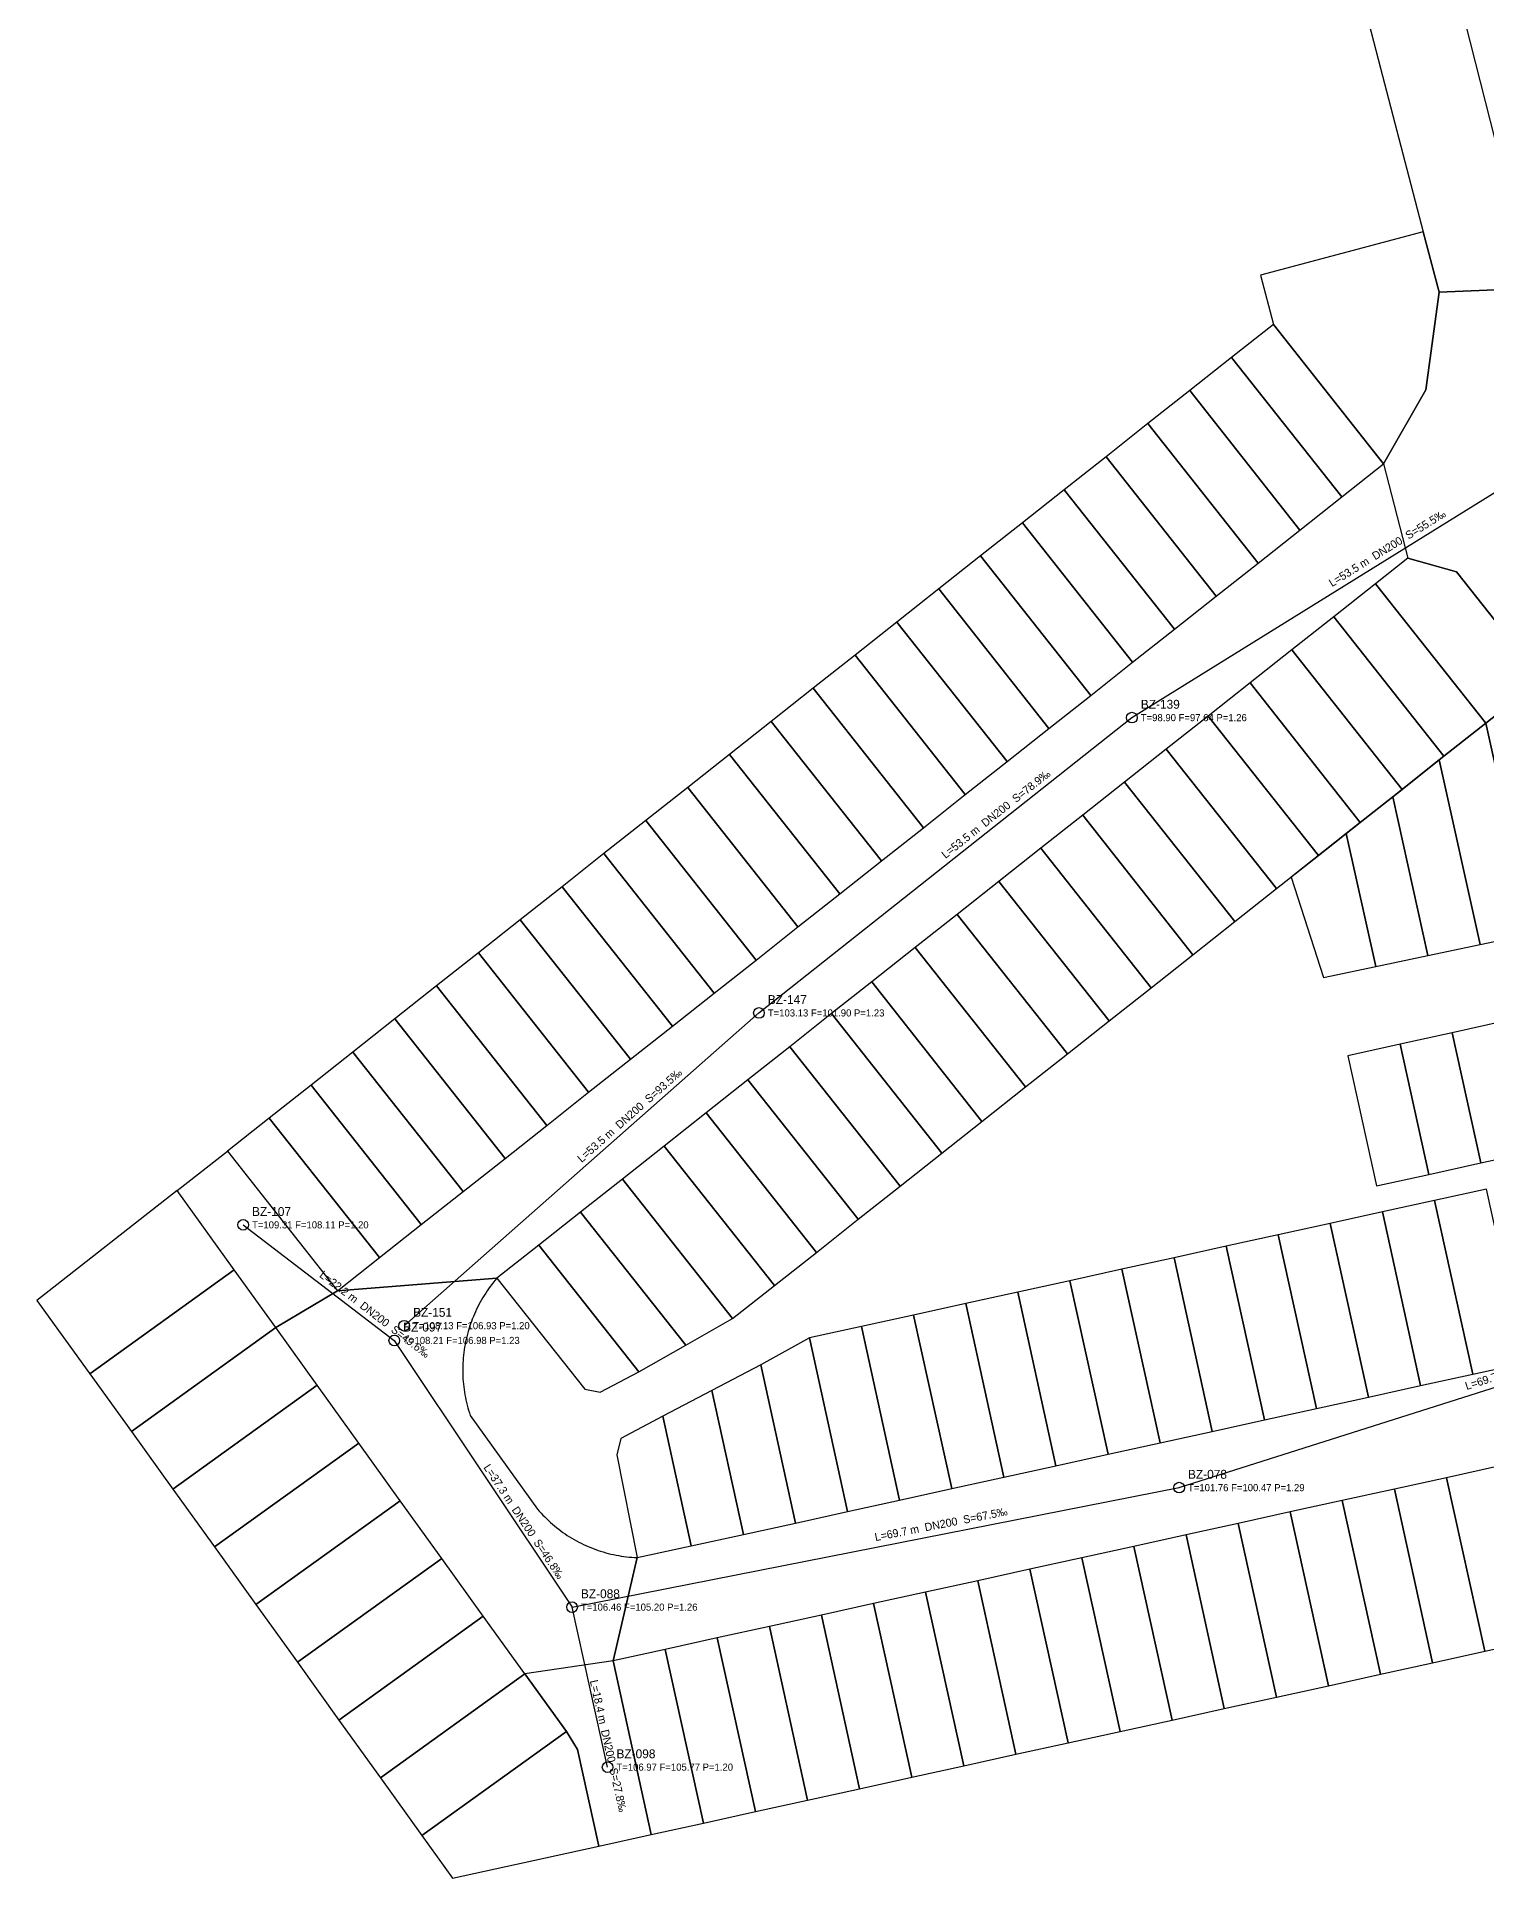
# Model space of a CAD drawing. Header units: metres. Extents: x 308147 to 309178, y 8622681 to 8623301.
# Drawn here: x 308305.3 to 308468.3, y 8622692 to 8622899.1 of the extents above; entities that cross this region are included whole.
import ezdxf

# ---------------------------------------------------------------- set-up
doc = ezdxf.new("R2010")
doc.units = ezdxf.units.M
for name, color, linetype in [('BUZONES', 2, 'Continuous'), ('CALLES', 8, 'Continuous'), ('DESAGUE_DN200', 3, 'Continuous'), ('LOTES', 9, 'Continuous'), ('LOTES_SIN_RED', 6, 'Continuous'), ('TEXTO_BUZONES', 7, 'Continuous'), ('TEXTO_TRAMOS', 7, 'Continuous')]:
    doc.layers.add(name, color=color, linetype=linetype)

msp = doc.modelspace()

# ---------------------------------------------------------------- linework, layer by layer
at = {"layer": 'BUZONES'}
for centre in [(308428.49, 8622822.56), (308386.53, 8622789.34), (308328.5, 8622765.5), (308346.62, 8622754.16), (308345.5, 8622752.5), (308433.8, 8622735.94), (308365.5, 8622722.5), (308369.5, 8622704.5)]:
    msp.add_circle(centre, 0.6, dxfattribs=at)
at = {"layer": 'CALLES'}
for points in [[(308450, 8622920.53), (308456.47, 8622895.6), (308461.25, 8622877.19), (308463.04, 8622870.42), (308479.21, 8622871.09), (308479.21, 8622871.09), (308479.21, 8622871.09), (308460.64, 8622940.1)], [(308469.75, 8622738.35), (308463.89, 8622737.06), (308458.03, 8622735.77), (308452.16, 8622734.49), (308446.3, 8622733.2), (308440.44, 8622731.91), (308434.58, 8622730.62), (308428.72, 8622729.33), (308422.86, 8622728.05), (308417, 8622726.76), (308411.14, 8622725.47), (308405.28, 8622724.18), (308399.42, 8622722.89), (308393.56, 8622721.61), (308387.7, 8622720.32), (308381.84, 8622719.03), (308375.98, 8622717.74), (308370.12, 8622716.45), (308372.82, 8622728.07), (308372.82, 8622728.07), (308378.92, 8622729.38), (308384.78, 8622730.67), (308390.64, 8622731.96), (308396.5, 8622733.25), (308402.36, 8622734.54), (308408.22, 8622735.83), (308414.08, 8622737.11), (308419.94, 8622738.4), (308425.8, 8622739.69), (308431.67, 8622740.98), (308437.53, 8622742.27), (308443.39, 8622743.55), (308449.25, 8622744.84), (308455.11, 8622746.13), (308460.97, 8622747.42), (308466.83, 8622748.71), (308472.69, 8622749.99)]]:
    msp.add_lwpolyline(points, dxfattribs=at)
for points in [[(308489.73, 8622758.33), (308512.04, 8622762.9), (308507.29, 8622766.73), (308484.71, 8622850.64), (308486.69, 8622854.1), (308484.34, 8622869.71), (308479.21, 8622871.09), (308463.04, 8622870.42), (308461.55, 8622859.43), (308456.81, 8622851.1), (308459.53, 8622840.49), (308465.02, 8622838.95), (308474.56, 8622826.88), (308480.13, 8622801.68), (308478.98, 8622799.39), (308480.74, 8622790.67), (308482.88, 8622789.29), (308489.73, 8622758.33)], [(308339.13, 8622758.09), (308343.84, 8622761.81), (308348.54, 8622765.53), (308353.25, 8622769.25), (308357.96, 8622772.97), (308362.67, 8622776.69), (308367.37, 8622780.41), (308372.08, 8622784.13), (308376.79, 8622787.85), (308381.5, 8622791.57), (308386.2, 8622795.29), (308390.91, 8622799.01), (308395.62, 8622802.73), (308400.32, 8622806.45), (308405.03, 8622810.17), (308409.74, 8622813.9), (308414.45, 8622817.62), (308419.15, 8622821.34), (308423.86, 8622825.06), (308428.57, 8622828.78), (308433.27, 8622832.5), (308437.98, 8622836.22), (308442.69, 8622839.94), (308447.4, 8622843.66), (308452.1, 8622847.38), (308456.81, 8622851.1), (308459.53, 8622840.49), (308455.9, 8622837.62), (308451.19, 8622833.9), (308446.48, 8622830.18), (308441.78, 8622826.46), (308437.07, 8622822.74), (308432.36, 8622819.02), (308427.66, 8622815.3), (308422.95, 8622811.58), (308418.24, 8622807.86), (308408.83, 8622800.42), (308404.12, 8622796.7), (308399.22, 8622792.82), (308394.71, 8622789.26), (308390, 8622785.54), (308385.29, 8622781.82), (308380.58, 8622778.1), (308375.88, 8622774.37), (308371.17, 8622770.65), (308366.46, 8622766.93), (308361.76, 8622763.21), (308357.05, 8622759.5), (308339.13, 8622758.09)], [(308332.16, 8622753.95), (308327.48, 8622760.44), (308321.06, 8622769.37), (308326.73, 8622773.78), (308339.13, 8622758.09), (308332.16, 8622753.95)], [(308372.82, 8622728.07), (308370.12, 8622716.45), (308360.18, 8622714.98), (308355.51, 8622721.47), (308350.84, 8622727.97), (308346.17, 8622734.46), (308341.5, 8622740.96), (308336.83, 8622747.45), (308332.16, 8622753.95), (308339.13, 8622758.09), (308357.05, 8622759.5), (308356.85, 8622759.27), (308356.66, 8622759.04), (308356.48, 8622758.8), (308356.3, 8622758.56), (308356.12, 8622758.32), (308355.95, 8622758.07), (308355.79, 8622757.83), (308355.63, 8622757.57), (308355.47, 8622757.32), (308355.32, 8622757.06), (308355.17, 8622756.8), (308355.03, 8622756.54), (308354.89, 8622756.27), (308354.76, 8622756), (308354.63, 8622755.73), (308354.51, 8622755.46), (308354.4, 8622755.19), (308354.28, 8622754.91), (308354.18, 8622754.63), (308354.08, 8622754.35), (308353.98, 8622754.06), (308353.89, 8622753.78), (308353.81, 8622753.49), (308353.73, 8622753.2), (308353.66, 8622752.91), (308353.59, 8622752.62), (308353.52, 8622752.33), (308353.47, 8622752.04), (308353.42, 8622751.74), (308353.37, 8622751.45), (308353.33, 8622751.15), (308353.29, 8622750.85), (308353.26, 8622750.56), (308353.24, 8622750.26), (308353.22, 8622749.96), (308353.21, 8622749.66), (308353.2, 8622749.36), (308353.2, 8622749.06), (308353.21, 8622748.76), (308353.22, 8622748.47), (308353.23, 8622748.17), (308353.25, 8622747.87), (308353.28, 8622747.57), (308353.31, 8622747.27), (308353.35, 8622746.98), (308353.4, 8622746.68), (308353.45, 8622746.39), (308353.5, 8622746.09), (308353.56, 8622745.8), (308353.63, 8622745.51), (308353.7, 8622745.22), (308353.78, 8622744.93), (308353.86, 8622744.64), (308353.95, 8622744.36), (308354.04, 8622744.07), (308361.63, 8622733.52), (308361.82, 8622733.3), (308362.02, 8622733.07), (308362.23, 8622732.86), (308362.43, 8622732.64), (308362.65, 8622732.43), (308362.86, 8622732.23), (308363.08, 8622732.02), (308363.3, 8622731.83), (308363.53, 8622731.63), (308363.76, 8622731.45), (308364, 8622731.26), (308364.23, 8622731.08), (308364.47, 8622730.91), (308364.72, 8622730.74), (308364.97, 8622730.57), (308365.22, 8622730.41), (308365.47, 8622730.25), (308365.73, 8622730.1), (308365.99, 8622729.96), (308366.25, 8622729.82), (308366.52, 8622729.68), (308366.78, 8622729.55), (308367.05, 8622729.43), (308367.33, 8622729.31), (308367.6, 8622729.19), (308367.88, 8622729.08), (308368.16, 8622728.98), (308368.44, 8622728.88), (308368.72, 8622728.79), (308369.01, 8622728.7), (308369.29, 8622728.62), (308369.58, 8622728.54), (308369.87, 8622728.47), (308370.16, 8622728.41), (308370.45, 8622728.35), (308370.75, 8622728.29), (308371.04, 8622728.24), (308371.34, 8622728.2), (308371.63, 8622728.16), (308371.93, 8622728.13), (308372.23, 8622728.11), (308372.52, 8622728.09), (308372.82, 8622728.07), (308372.82, 8622728.07)], [(308368.52, 8622695.62), (308374.42, 8622696.92), (308370.12, 8622716.45), (308360.18, 8622714.98), (308364.86, 8622708.49), (308366.13, 8622706.5), (308368.52, 8622695.62)]]:
    msp.add_lwpolyline(points, close=True, dxfattribs=at)
at = {"layer": 'DESAGUE_DN200'}
for p, q in [((308465.39, 8622903.09), (308476.49, 8622859.23)), ((308428.49, 8622822.56), (308473.5, 8622850.5)), ((308386.53, 8622789.34), (308428.49, 8622822.56)), ((308346.62, 8622754.16), (308386.53, 8622789.34)), ((308328.5, 8622765.5), (308345.5, 8622752.5)), ((308433.8, 8622735.94), (308498.5, 8622756.5)), ((308345.5, 8622752.5), (308365.5, 8622722.5)), ((308365.5, 8622722.5), (308433.8, 8622735.94)), ((308369.5, 8622704.5), (308365.5, 8622722.5))]:
    msp.add_line(p, q, dxfattribs=at)
at = {"layer": 'LOTES'}
for points in [[(308456.81, 8622851.1), (308461.55, 8622859.43), (308463.04, 8622870.42), (308461.25, 8622877.19), (308442.94, 8622872.34), (308444.41, 8622866.79)], [(308444.41, 8622866.79), (308439.7, 8622863.07), (308452.1, 8622847.38), (308456.81, 8622851.1)], [(308439.7, 8622863.07), (308434.99, 8622859.35), (308447.4, 8622843.66), (308452.1, 8622847.38)], [(308434.99, 8622859.35), (308430.29, 8622855.63), (308442.69, 8622839.94), (308447.4, 8622843.66)], [(308430.29, 8622855.63), (308425.58, 8622851.91), (308437.98, 8622836.22), (308442.69, 8622839.94)], [(308425.58, 8622851.91), (308420.87, 8622848.19), (308433.27, 8622832.5), (308437.98, 8622836.22)], [(308420.87, 8622848.19), (308416.17, 8622844.47), (308428.57, 8622828.78), (308433.27, 8622832.5)], [(308416.17, 8622844.47), (308411.46, 8622840.75), (308423.86, 8622825.06), (308428.57, 8622828.78)], [(308411.46, 8622840.75), (308406.75, 8622837.03), (308419.15, 8622821.34), (308423.86, 8622825.06)], [(308455.9, 8622837.62), (308468.3, 8622821.93), (308474.56, 8622826.88), (308465.02, 8622838.95), (308459.53, 8622840.49)], [(308455.9, 8622837.62), (308451.19, 8622833.9), (308463.59, 8622818.21), (308468.3, 8622821.93)], [(308406.75, 8622837.03), (308402.04, 8622833.31), (308414.45, 8622817.62), (308419.15, 8622821.34)], [(308402.04, 8622833.31), (308397.34, 8622829.59), (308409.74, 8622813.9), (308414.45, 8622817.62)], [(308451.19, 8622833.9), (308446.48, 8622830.18), (308458.89, 8622814.49), (308463.59, 8622818.21)], [(308397.34, 8622829.59), (308392.63, 8622825.87), (308405.03, 8622810.17), (308409.74, 8622813.9)], [(308446.48, 8622830.18), (308441.78, 8622826.46), (308454.18, 8622810.77), (308458.89, 8622814.49)], [(308392.63, 8622825.87), (308387.92, 8622822.14), (308400.32, 8622806.45), (308405.03, 8622810.17)], [(308441.78, 8622826.46), (308437.07, 8622822.74), (308449.47, 8622807.05), (308454.18, 8622810.77)], [(308474.56, 8622826.88), (308468.3, 8622821.93), (308473.54, 8622798.26), (308478.98, 8622799.39), (308480.13, 8622801.68)], [(308387.92, 8622822.14), (308383.21, 8622818.42), (308395.62, 8622802.73), (308400.32, 8622806.45)], [(308437.07, 8622822.74), (308432.36, 8622819.02), (308444.77, 8622803.33), (308449.47, 8622807.05)], [(308432.36, 8622819.02), (308427.66, 8622815.3), (308440.06, 8622799.61), (308444.77, 8622803.33)], [(308383.21, 8622818.43), (308378.51, 8622814.7), (308390.91, 8622799.01), (308395.62, 8622802.73)], [(308378.51, 8622814.7), (308373.8, 8622810.98), (308386.2, 8622795.29), (308390.91, 8622799.01)], [(308427.66, 8622815.3), (308422.95, 8622811.58), (308435.35, 8622795.89), (308440.06, 8622799.61)], [(308373.8, 8622810.98), (308369.09, 8622807.26), (308381.5, 8622791.57), (308386.2, 8622795.29)], [(308422.95, 8622811.58), (308418.24, 8622807.86), (308430.64, 8622792.17), (308435.35, 8622795.89)], [(308369.09, 8622807.26), (308364.39, 8622803.54), (308376.79, 8622787.85), (308381.5, 8622791.57)], [(308418.24, 8622807.86), (308413.53, 8622804.14), (308425.94, 8622788.45), (308430.64, 8622792.17)], [(308364.39, 8622803.54), (308359.68, 8622799.82), (308372.08, 8622784.13), (308376.79, 8622787.85)], [(308413.53, 8622804.14), (308408.83, 8622800.42), (308421.23, 8622784.73), (308425.94, 8622788.45)], [(308408.83, 8622800.42), (308404.12, 8622796.7), (308416.52, 8622781.01), (308421.23, 8622784.73)], [(308359.68, 8622799.82), (308354.97, 8622796.1), (308367.37, 8622780.41), (308372.08, 8622784.13)], [(308354.97, 8622796.1), (308350.26, 8622792.38), (308362.67, 8622776.69), (308367.37, 8622780.41)], [(308404.12, 8622796.7), (308399.22, 8622792.82), (308411.62, 8622777.13), (308416.52, 8622781.01)], [(308350.26, 8622792.38), (308345.56, 8622788.66), (308357.96, 8622772.97), (308362.67, 8622776.69)], [(308399.22, 8622792.82), (308394.71, 8622789.26), (308407.11, 8622773.57), (308411.62, 8622777.13)], [(308345.56, 8622788.66), (308340.85, 8622784.94), (308353.25, 8622769.25), (308357.96, 8622772.97)], [(308394.71, 8622789.26), (308390, 8622785.54), (308402.4, 8622769.85), (308407.11, 8622773.57)], [(308340.85, 8622784.94), (308336.14, 8622781.22), (308348.54, 8622765.53), (308353.25, 8622769.25)], [(308390, 8622785.54), (308385.29, 8622781.82), (308397.69, 8622766.13), (308402.4, 8622769.85)], [(308385.29, 8622781.82), (308380.58, 8622778.1), (308392.99, 8622762.4), (308397.69, 8622766.13)], [(308336.14, 8622781.22), (308331.44, 8622777.5), (308343.84, 8622761.81), (308348.54, 8622765.53)], [(308331.44, 8622777.5), (308326.73, 8622773.78), (308339.13, 8622758.09), (308343.84, 8622761.81)], [(308380.58, 8622778.1), (308375.88, 8622774.37), (308388.28, 8622758.68), (308392.99, 8622762.4)], [(308375.88, 8622774.37), (308371.17, 8622770.65), (308383.57, 8622754.96), (308388.28, 8622758.68)], [(308327.48, 8622760.44), (308321.06, 8622769.37), (308305.29, 8622757.01), (308311.25, 8622748.76)], [(308371.17, 8622770.65), (308366.46, 8622766.93), (308378.3, 8622751.96), (308383.57, 8622754.96)], [(308468.39, 8622769.53), (308462.53, 8622768.24), (308466.83, 8622748.71), (308472.69, 8622749.99)], [(308462.53, 8622768.24), (308456.67, 8622766.95), (308460.97, 8622747.42), (308466.83, 8622748.71)], [(308366.46, 8622766.93), (308361.76, 8622763.21), (308373.02, 8622748.96), (308378.3, 8622751.96)], [(308450.81, 8622765.66), (308444.95, 8622764.38), (308449.25, 8622744.84), (308455.11, 8622746.13)], [(308456.67, 8622766.95), (308450.81, 8622765.66), (308455.11, 8622746.13), (308460.97, 8622747.42)], [(308361.75, 8622763.22), (308357.05, 8622759.5), (308366.93, 8622747), (308368.67, 8622746.68), (308373.02, 8622748.96)], [(308439.09, 8622763.09), (308433.23, 8622761.8), (308437.53, 8622742.27), (308443.39, 8622743.55)], [(308444.95, 8622764.38), (308439.09, 8622763.09), (308443.39, 8622743.55), (308449.25, 8622744.84)], [(308433.23, 8622761.8), (308427.37, 8622760.51), (308431.67, 8622740.98), (308437.53, 8622742.27)], [(308332.16, 8622753.95), (308327.48, 8622760.44), (308311.25, 8622748.76), (308315.92, 8622742.27)], [(308421.51, 8622759.22), (308415.65, 8622757.94), (308419.94, 8622738.4), (308425.8, 8622739.69)], [(308427.37, 8622760.51), (308421.51, 8622759.22), (308425.8, 8622739.69), (308431.67, 8622740.98)], [(308409.79, 8622756.65), (308403.93, 8622755.36), (308408.22, 8622735.83), (308414.08, 8622737.11)], [(308415.65, 8622757.94), (308409.79, 8622756.65), (308414.08, 8622737.11), (308419.94, 8622738.4)], [(308403.93, 8622755.36), (308398.07, 8622754.07), (308402.36, 8622734.54), (308408.22, 8622735.83)], [(308336.83, 8622747.45), (308332.16, 8622753.95), (308315.92, 8622742.27), (308320.59, 8622735.77)], [(308392.21, 8622752.78), (308386.73, 8622749.76), (308390.64, 8622731.96), (308396.5, 8622733.25)], [(308398.07, 8622754.07), (308392.21, 8622752.78), (308396.5, 8622733.25), (308402.36, 8622734.54)], [(308386.73, 8622749.76), (308381.23, 8622746.86), (308384.78, 8622730.67), (308390.64, 8622731.96)], [(308341.5, 8622740.96), (308336.83, 8622747.45), (308320.59, 8622735.77), (308325.26, 8622729.28)], [(308381.23, 8622746.86), (308375.72, 8622743.97), (308378.92, 8622729.38), (308384.78, 8622730.67)], [(308375.72, 8622743.97), (308370.99, 8622741.48), (308370.55, 8622739.62), (308372.82, 8622728.07), (308378.92, 8622729.38)], [(308346.17, 8622734.46), (308341.5, 8622740.96), (308325.26, 8622729.28), (308329.93, 8622722.78)], [(308469.75, 8622738.35), (308463.89, 8622737.06), (308468.18, 8622717.53), (308474.04, 8622718.82)], [(308463.89, 8622737.06), (308458.03, 8622735.77), (308462.32, 8622716.24), (308468.18, 8622717.53)], [(308350.84, 8622727.97), (308346.17, 8622734.46), (308329.93, 8622722.78), (308334.61, 8622716.29)], [(308452.16, 8622734.49), (308446.3, 8622733.2), (308450.6, 8622713.66), (308456.46, 8622714.95)], [(308458.03, 8622735.77), (308452.16, 8622734.49), (308456.46, 8622714.95), (308462.32, 8622716.24)], [(308440.44, 8622731.91), (308434.58, 8622730.62), (308438.88, 8622711.09), (308444.74, 8622712.38)], [(308446.3, 8622733.2), (308440.44, 8622731.91), (308444.74, 8622712.38), (308450.6, 8622713.66)], [(308434.58, 8622730.62), (308428.72, 8622729.33), (308433.02, 8622709.8), (308438.88, 8622711.09)], [(308355.51, 8622721.47), (308350.84, 8622727.97), (308334.61, 8622716.29), (308339.28, 8622709.8)], [(308422.86, 8622728.05), (308417, 8622726.76), (308421.3, 8622707.22), (308427.16, 8622708.51)], [(308428.72, 8622729.33), (308422.86, 8622728.05), (308427.16, 8622708.51), (308433.02, 8622709.8)], [(308417, 8622726.76), (308411.14, 8622725.47), (308415.44, 8622705.94), (308421.3, 8622707.22)], [(308405.28, 8622724.18), (308399.42, 8622722.89), (308403.72, 8622703.36), (308409.58, 8622704.65)], [(308411.14, 8622725.47), (308405.28, 8622724.18), (308409.58, 8622704.65), (308415.44, 8622705.94)], [(308360.18, 8622714.98), (308355.51, 8622721.47), (308339.28, 8622709.8), (308343.95, 8622703.3)], [(308393.56, 8622721.61), (308387.7, 8622720.32), (308392, 8622700.78), (308397.86, 8622702.07)], [(308399.42, 8622722.89), (308393.56, 8622721.61), (308397.86, 8622702.07), (308403.72, 8622703.36)], [(308387.7, 8622720.32), (308381.84, 8622719.03), (308386.14, 8622699.5), (308392, 8622700.78)], [(308375.98, 8622717.74), (308370.12, 8622716.45), (308374.42, 8622696.92), (308380.28, 8622698.21)], [(308381.84, 8622719.03), (308375.98, 8622717.74), (308380.28, 8622698.21), (308386.14, 8622699.5)], [(308364.86, 8622708.49), (308360.18, 8622714.98), (308343.95, 8622703.3), (308348.62, 8622696.81)], [(308368.52, 8622695.62), (308366.13, 8622706.5), (308364.86, 8622708.49), (308348.62, 8622696.81), (308352.07, 8622692.01)]]:
    msp.add_lwpolyline(points, close=True, dxfattribs=at)
at = {"layer": 'LOTES_SIN_RED'}
for points in [[(308468.3, 8622821.93), (308463.07, 8622817.8), (308467.67, 8622797.03), (308473.54, 8622798.26)], [(308463.07, 8622817.8), (308457.84, 8622813.66), (308461.79, 8622795.8), (308467.67, 8622797.03)], [(308457.84, 8622813.66), (308452.61, 8622809.53), (308455.92, 8622794.57), (308461.79, 8622795.8)], [(308452.61, 8622809.53), (308446.39, 8622804.62), (308450.05, 8622793.34), (308455.92, 8622794.57)], [(308470.38, 8622788.4), (308464.52, 8622787.11), (308467.74, 8622772.46), (308473.6, 8622773.74)], [(308458.66, 8622785.82), (308452.8, 8622784.53), (308456.02, 8622769.88), (308461.88, 8622771.17)], [(308464.52, 8622787.11), (308458.66, 8622785.82), (308461.88, 8622771.17), (308467.74, 8622772.46)]]:
    msp.add_lwpolyline(points, close=True, dxfattribs=at)

# ---------------------------------------------------------------- texts
at = {"layer": 'TEXTO_BUZONES'}
for s, height, p in [('T=98.90 F=97.64 P=1.26', 0.8, (308429.49, 8622822.16)), ('BZ-139', 1, (308429.49, 8622823.56)), ('BZ-147', 1, (308387.53, 8622790.34)), ('T=103.13 F=101.90 P=1.23', 0.8, (308387.53, 8622788.94)), ('BZ-107', 1, (308329.5, 8622766.5)), ('T=109.31 F=108.11 P=1.20', 0.8, (308329.5, 8622765.1)), ('T=108.13 F=106.93 P=1.20', 0.8, (308347.62, 8622753.76)), ('BZ-151', 1, (308347.62, 8622755.16)), ('T=108.21 F=106.98 P=1.23', 0.8, (308346.5, 8622752.1)), ('BZ-097', 1, (308346.5, 8622753.5)), ('T=101.76 F=100.47 P=1.29', 0.8, (308434.8, 8622735.54)), ('BZ-078', 1, (308434.8, 8622736.94)), ('BZ-088', 1, (308366.5, 8622723.5)), ('T=106.46 F=105.20 P=1.26', 0.8, (308366.5, 8622722.1)), ('T=106.97 F=105.77 P=1.20', 0.8, (308370.5, 8622704.1)), ('BZ-098', 1, (308370.5, 8622705.5))]:
    msp.add_text(s, height=height, dxfattribs=at).set_placement(p)
at = {"layer": 'TEXTO_TRAMOS'}
for s, rotation, p in [('L=53.5 m  DN200  S=55.5‰', 31.8311, (308451, 8622837.23)), ('L=53.5 m  DN200  S=78.9‰', 38.3675, (308407.51, 8622806.65)), ('L=53.5 m  DN200  S=93.5‰', 41.3969, (308366.58, 8622772.45)), ('L=22.2 m  DN200  S=49.6‰', -37.4054, (308337, 8622759.7)), ('L=69.7 m  DN200  S=63.7‰', 17.6253, (308466.15, 8622746.92)), ('L=37.3 m  DN200  S=46.8‰', -56.3099, (308355.5, 8622738.2)), ('L=69.7 m  DN200  S=67.5‰', 11.1357, (308399.65, 8622729.92)), ('L=18.4 m  DN200  S=27.8‰', 282.5288, (308367.5, 8622714.2))]:
    msp.add_text(s, height=0.9, rotation=rotation, dxfattribs=at).set_placement(p)

doc.saveas('drawing.dxf')
